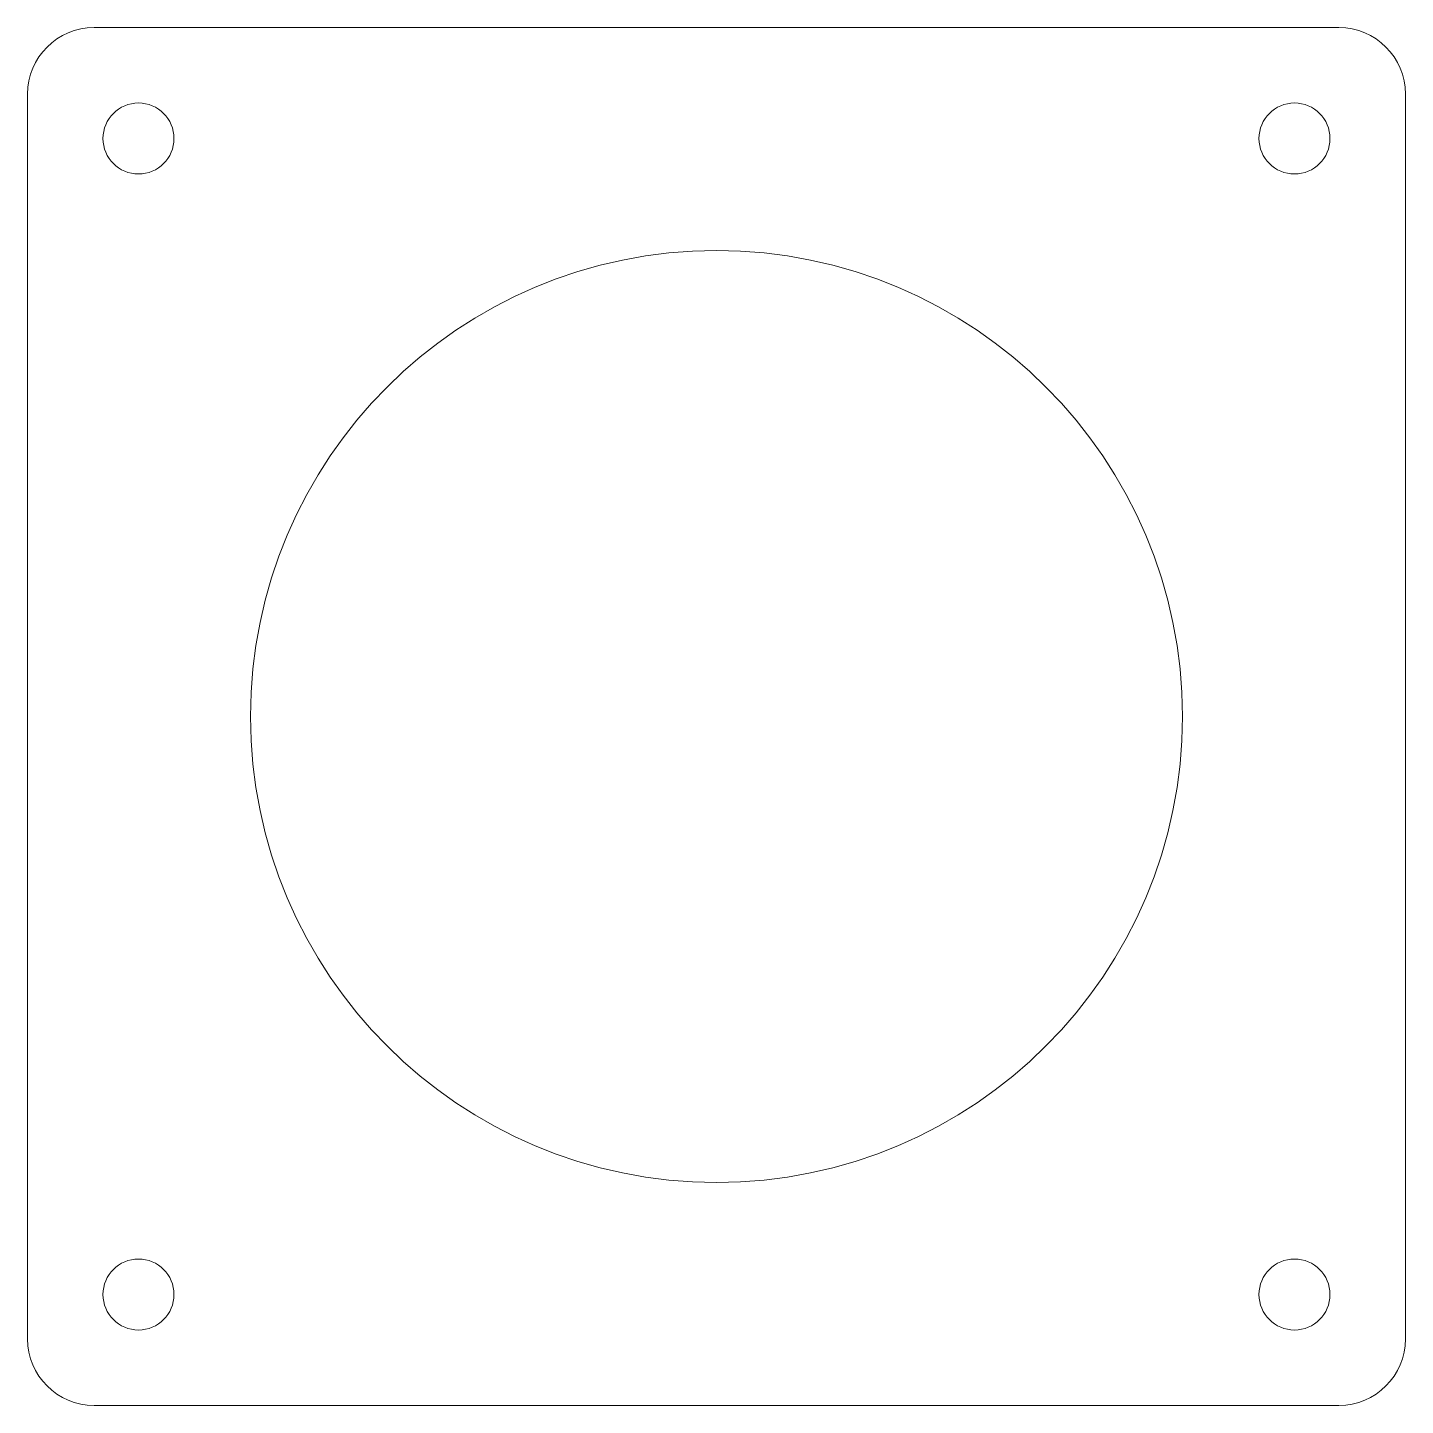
# Model space of a CAD drawing. Header units: millimetres. Extents: x -18.7 to 43.4, y -42.8 to 19.3.
import ezdxf

# ---------------------------------------------------------------- set-up
doc = ezdxf.new("R2010")
doc.units = ezdxf.units.MM
doc.layers.add('1', color=7, linetype='Continuous', true_color=0xffffff)

msp = doc.modelspace()

# ---------------------------------------------------------------- linework, layer by layer
at = {"layer": '1', "color": 30, "linetype": 'Continuous', "lineweight": 13}
for p, q in [((40.414, 19.3), (-15.686, 19.3)), ((-18.686, 16.3), (-18.686, -39.8)), ((43.414, -39.8), (43.414, 16.3)), ((-15.686, -42.8), (40.414, -42.8))]:
    msp.add_line(p, q, dxfattribs=at)
for centre, radius in [((-13.686, 14.3), 1.6), ((38.414, 14.3), 1.6), ((12.364, -11.75), 21), ((-13.686, -37.8), 1.6), ((38.414, -37.8), 1.6)]:
    msp.add_circle(centre, radius, dxfattribs=at)
for centre, start, end in [((-15.686, 16.3), 90, 180), ((40.414, 16.3), 0, 90), ((-15.686, -39.8), 180, 270), ((40.414, -39.8), 270, 0)]:
    msp.add_arc(centre, 3, start, end, dxfattribs=at)

doc.saveas('drawing.dxf')
